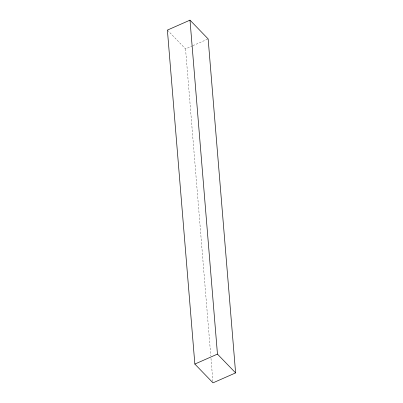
<?xml version="1.0" encoding="UTF-8"?>
<svg xmlns="http://www.w3.org/2000/svg" width="403" height="403" viewBox="0 0 403 403"><rect width="100%" height="100%" fill="white"/><g stroke="black" fill="none" stroke-linecap="round" stroke-linejoin="round"><path stroke-width="0.3" stroke-dasharray="2.02 1.51" d="M167.391 30.099L185.546 48.889L192.327 45.907M192.891 45.655L207.585 39.192M185.546 48.889L210.784 355.909M210.991 358.413L212.9 381.596"/><path stroke-width="0.6" d="M189.999 20.15L167.391 30.099L194.851 364.06L213.001 382.85L235.609 372.901L208.15 38.94L189.999 20.15L217.454 354.111L235.609 372.901M194.851 364.06L217.454 354.111"/></g></svg>
